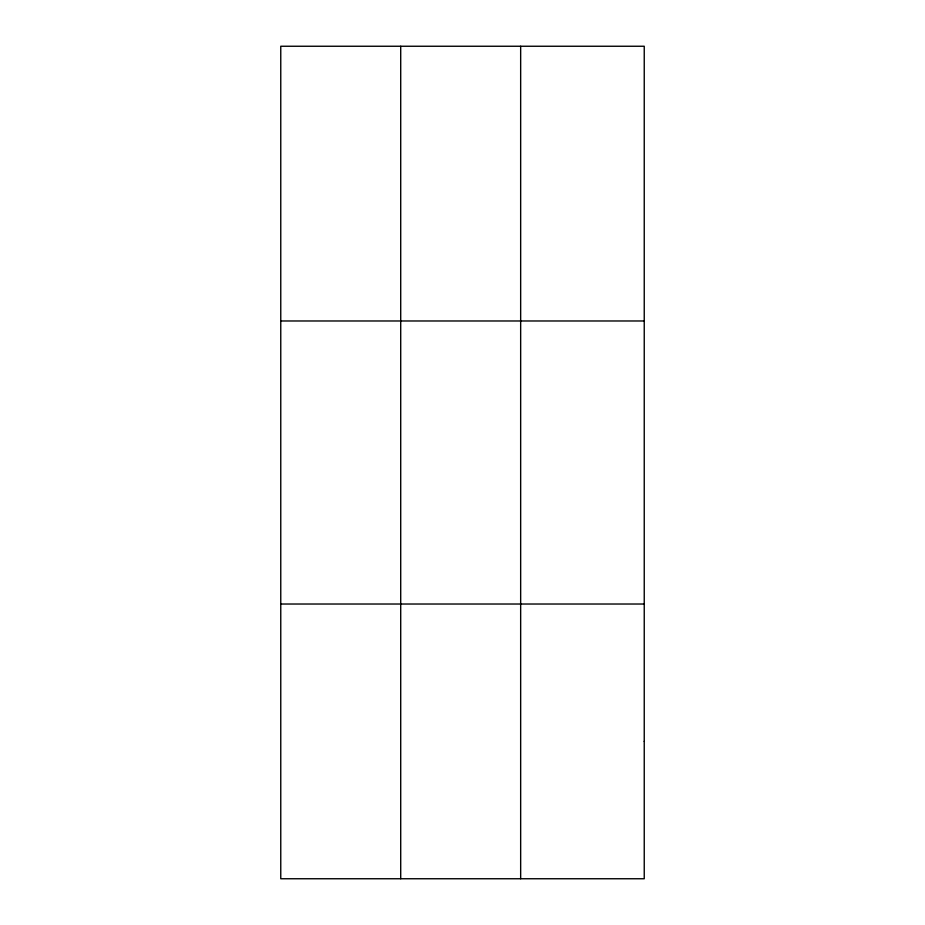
<?xml version="1.0" encoding="UTF-8"?>
<svg xmlns="http://www.w3.org/2000/svg" width="925" height="925" viewBox="0 0 925 925"><rect width="100%" height="100%" fill="white"/><g stroke="black" fill="none" stroke-linecap="round" stroke-linejoin="round"><path stroke-width="1.39" d="M400.71 46.25L400.71 878.75M520.659 46.25L520.659 878.75M280.761 320.975L644.239 320.975M280.761 604.025L644.239 604.025M644.239 741.388L644.239 878.75L280.761 878.75L280.761 46.25L644.239 46.25L644.239 741.388"/></g></svg>
